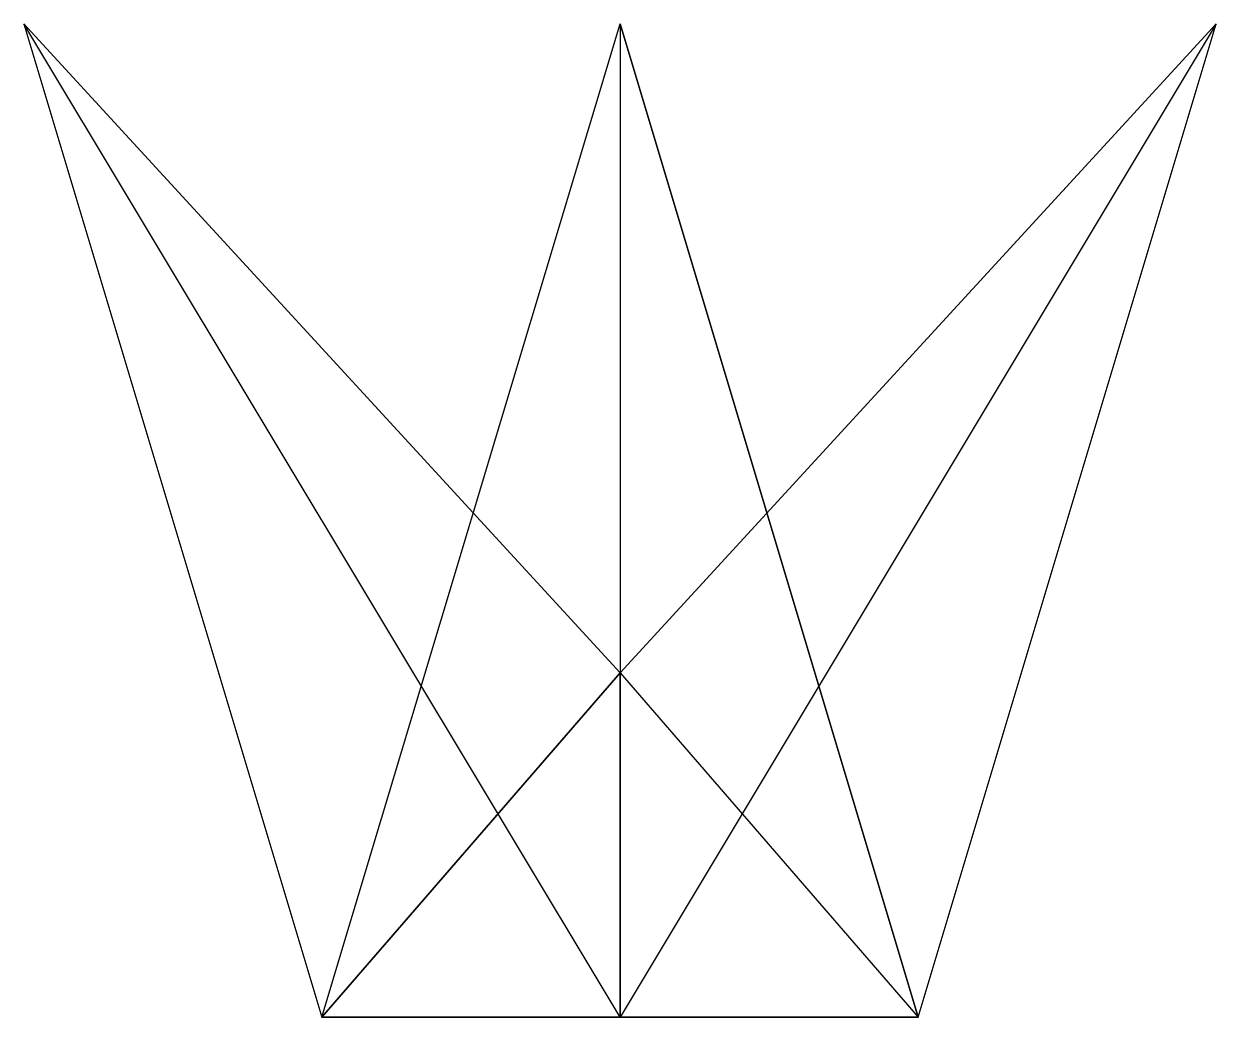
# Model space of a CAD drawing. Header units: metres. Extents: x -120 to 120, y 42 to 242.
import ezdxf

# ---------------------------------------------------------------- set-up
doc = ezdxf.new("R2010")
doc.units = ezdxf.units.M

msp = doc.modelspace()

# ---------------------------------------------------------------- linework, layer by layer
for points in [[(-120, 241.555573, 80), (-60, 41.555573, -40), (0, 41.555573, 60)], [(0, 110.888916), (0, 41.555573, 60), (-120, 241.555573, 80)], [(0, 110.888916), (-120, 241.555573, 80), (-60, 41.555573, -40)], [(60, 41.555573, -40), (-60, 41.555573, -40), (0, 241.555573, -160)], [(0, 110.888916), (-60, 41.555573, -40), (0, 241.555573, -160)], [(0, 41.555573, 60), (60, 41.555573, -40), (120, 241.555573, 80)], [(0, 241.555573, -160), (0, 110.888916), (60, 41.555573, -40)], [(0, 110.888916), (60, 41.555573, -40), (120, 241.555573, 80)], [(0, 110.888916), (120, 241.555573, 80), (0, 41.555573, 60)], [(0, 41.555573, 60), (60, 41.555573, -40), (-60, 41.555573, -40)]]:
    msp.add_3dface(points)

doc.saveas('drawing.dxf')
